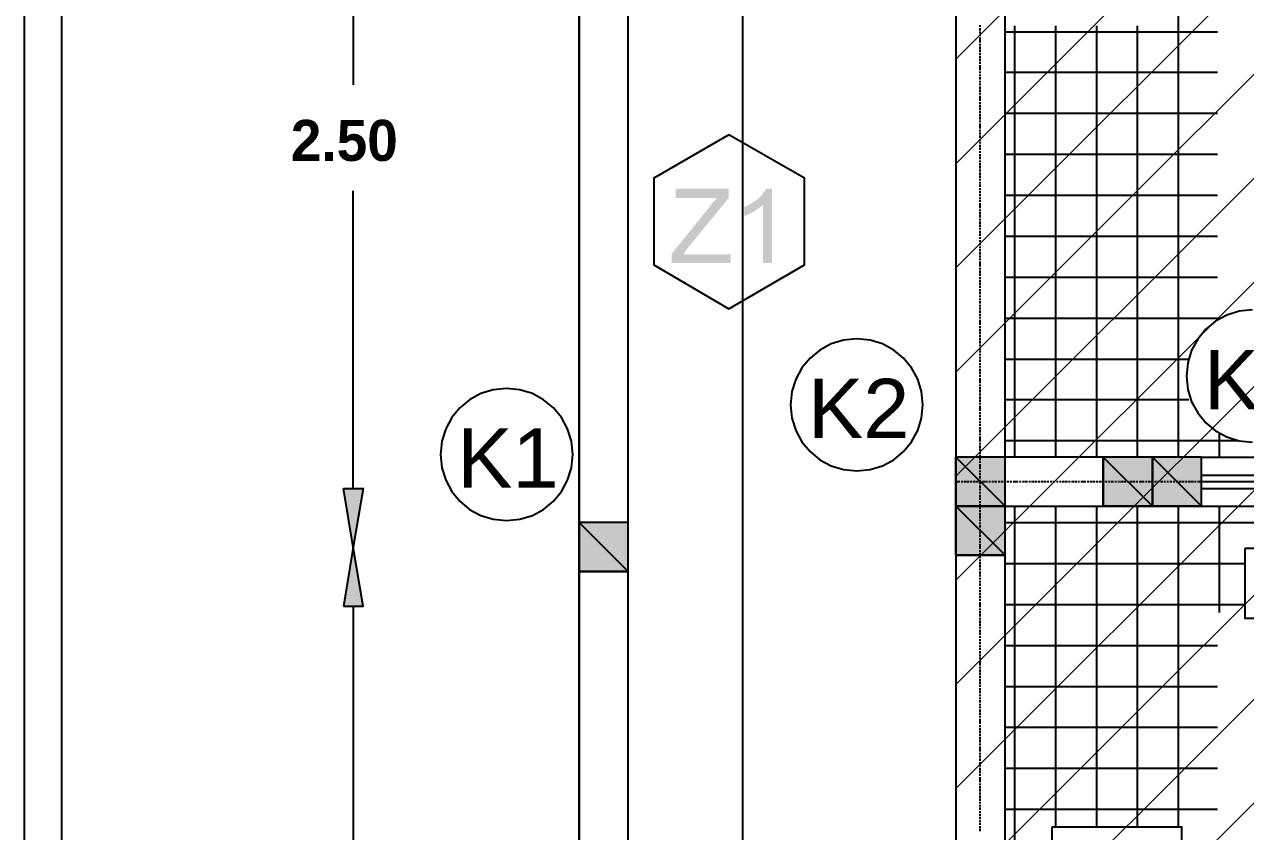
# Model space of a CAD drawing. Header units: metres. Extents: x 2.9 to 42.8, y 1.7 to 28.7.
# Drawn here: x 2.939 to 6.666, y 15.181 to 17.647 of the extents above; entities that cross this region are included whole.
import ezdxf

# ---------------------------------------------------------------- set-up
doc = ezdxf.new("R2010")
doc.units = ezdxf.units.M
for name, color, linetype in [('AMARILLO', 2, 'Continuous'), ('MAGENTA', 6, 'Continuous'), ('NEGRO', 7, 'Continuous'), ('RELLENO_MAGENTA', 6, 'Continuous'), ('RELLENO_NEGRO', 7, 'Continuous'), ('RELLENO_ROJO', 1, 'Continuous'), ('ROJO', 1, 'Continuous'), ('TEXTO', 7, 'Continuous')]:
    doc.layers.add(name, color=color, linetype=linetype)
doc.layers.add('RGB_000_184_184', color=7, linetype='Continuous', true_color=0x00b8b8)
doc.layers.add('RGB_147_149_152', color=7, linetype='Continuous', true_color=0x939598)
doc.styles.add('ArialMT', font='arial.ttf')
doc.styles.add('CityBlueprint', font='cityb___.ttf')

msp = doc.modelspace()

# ---------------------------------------------------------------- hatches: boundary and pattern name
at = {"layer": 'RELLENO_MAGENTA'}
h = msp.add_hatch(color=256, dxfattribs=at)
h.dxf.hatch_style = 1
h.paths.add_polyline_path([(5.932, 16.3248), (5.782, 16.3248), (5.932, 16.1749), (5.932, 16.3248)])
h.paths.add_polyline_path([(5.782, 16.3248), (5.932, 16.1749), (5.782, 16.1749), (5.782, 16.3248)])
h = msp.add_hatch(color=256, dxfattribs=at)
h.dxf.hatch_style = 1
h.paths.add_polyline_path([(6.3818, 16.3248), (6.2318, 16.3248), (6.3818, 16.1749), (6.3818, 16.3248)])
h.paths.add_polyline_path([(6.2318, 16.3248), (6.3818, 16.1749), (6.2318, 16.1749), (6.2318, 16.3248)])
h = msp.add_hatch(color=256, dxfattribs=at)
h.dxf.hatch_style = 1
h.paths.add_polyline_path([(6.5317, 16.3248), (6.3818, 16.3248), (6.5317, 16.1749), (6.5317, 16.3248)])
h.paths.add_polyline_path([(6.3818, 16.3248), (6.5317, 16.1749), (6.3818, 16.1749), (6.3818, 16.3248)])
h = msp.add_hatch(color=256, dxfattribs=at)
h.dxf.hatch_style = 1
h.paths.add_polyline_path([(5.932, 16.1749), (5.782, 16.1749), (5.932, 16.0249), (5.932, 16.1749)])
h.paths.add_polyline_path([(5.782, 16.1749), (5.932, 16.0249), (5.782, 16.0249), (5.782, 16.1749)])
h = msp.add_hatch(color=256, dxfattribs=at)
h.dxf.hatch_style = 1
h.paths.add_polyline_path([(4.7819, 16.1255), (4.632, 16.1255), (4.7819, 15.9755), (4.7819, 16.1255)])
h.paths.add_polyline_path([(4.632, 16.1255), (4.7819, 15.9755), (4.632, 15.9755), (4.632, 16.1255)])
at = {"layer": 'RELLENO_NEGRO'}
h = msp.add_hatch(color=256, dxfattribs=at)
h.dxf.hatch_style = 1
h.paths.add_polyline_path([(5.0941, 16.9175), (4.9142, 16.9175), (4.9142, 16.9457), (5.0306, 17.0903), (5.0306, 17.0921), (5.0324, 17.0938), (5.0341, 17.0956), (5.0377, 17.1009), (5.0394, 17.1009), (5.0412, 17.1027), (5.043, 17.1062), (5.0447, 17.108), (5.0483, 17.1115), (5.05, 17.1133), (5.0518, 17.115), (5.0535, 17.1168), (4.9265, 17.1168), (4.9265, 17.145), (5.0888, 17.145), (5.0888, 17.1168), (4.9618, 16.9616), (4.9495, 16.9439), (5.0941, 16.9439), (5.0941, 16.9175)])
h = msp.add_hatch(color=256, dxfattribs=at)
h.dxf.hatch_style = 1
h.paths.add_polyline_path([(5.2211, 16.9175), (5.1929, 16.9175), (5.1929, 17.0956), (5.1911, 17.0938), (5.1894, 17.0921), (5.1876, 17.0903), (5.1841, 17.0886), (5.1823, 17.0868), (5.1805, 17.085), (5.177, 17.0833), (5.1752, 17.0815), (5.1717, 17.0797), (5.17, 17.078), (5.1664, 17.0762), (5.1647, 17.0744), (5.1611, 17.0727), (5.1594, 17.0709), (5.1558, 17.0692), (5.1523, 17.0692), (5.1506, 17.0674), (5.147, 17.0656), (5.1435, 17.0639), (5.14, 17.0621), (5.1364, 17.0621), (5.1364, 17.0886), (5.14, 17.0903), (5.1435, 17.0921), (5.147, 17.0938), (5.1506, 17.0956), (5.1523, 17.0974), (5.1558, 17.0991), (5.1594, 17.1009), (5.1611, 17.1027), (5.1647, 17.1044), (5.1664, 17.1062), (5.17, 17.108), (5.1717, 17.1097), (5.1752, 17.1115), (5.177, 17.1133), (5.1788, 17.115), (5.1823, 17.1185), (5.1841, 17.1203), (5.1858, 17.1221), (5.1876, 17.1238), (5.1894, 17.1256), (5.1911, 17.1291), (5.1929, 17.1309), (5.1947, 17.1327), (5.1964, 17.1344), (5.1982, 17.1379), (5.1999, 17.1397), (5.1999, 17.1415), (5.2017, 17.145), (5.2035, 17.145), (5.2211, 17.145), (5.2211, 16.9175)])
at = {"layer": 'RELLENO_ROJO'}
h = msp.add_hatch(color=256, dxfattribs=at)
h.dxf.hatch_style = 1
h.paths.add_polyline_path([(3.9123, 16.2295), (3.9723, 16.2295), (3.9423, 16.0496), (3.9123, 16.2295)])
h = msp.add_hatch(color=256, dxfattribs=at)
h.dxf.hatch_style = 1
h.paths.add_polyline_path([(3.9123, 15.8697), (3.9723, 15.8697), (3.9423, 16.0496), (3.9123, 15.8697)])

# ---------------------------------------------------------------- linework, layer by layer
at = {"layer": 'AMARILLO', "lineweight": -3}
for points in [[(4.632, 17.6407), (4.632, 17.6459)], [(4.632, 17.6301), (4.632, 17.6371)], [(5.8561, 17.6389), (5.8561, 17.6442)], [(5.8561, 17.6283), (5.8561, 17.6354)], [(4.632, 17.6212), (4.632, 17.6283)], [(4.632, 17.6124), (4.632, 17.6177)], [(4.632, 17.6018), (4.632, 17.6089)], [(4.632, 17.593), (4.632, 17.6001)], [(5.8561, 17.6195), (5.8561, 17.6248)], [(5.8561, 17.6107), (5.8561, 17.616)], [(5.8561, 17.6001), (5.8561, 17.6071)], [(5.8561, 17.5913), (5.8561, 17.5983)], [(4.632, 17.5842), (4.632, 17.5895)], [(4.632, 17.5754), (4.632, 17.5807)], [(4.632, 17.5648), (4.632, 17.5719)], [(4.632, 17.556), (4.632, 17.5613)], [(5.8561, 17.5824), (5.8561, 17.5877)], [(5.8561, 17.5719), (5.8561, 17.5789)], [(5.8561, 17.563), (5.8561, 17.5701)], [(5.8561, 17.5542), (5.8561, 17.5595)], [(4.632, 17.5472), (4.632, 17.5525)], [(4.632, 17.5366), (4.632, 17.5436)], [(4.632, 17.5278), (4.632, 17.5348)], [(4.632, 17.5189), (4.632, 17.5242)], [(5.8561, 17.5436), (5.8561, 17.5507)], [(5.8561, 17.5348), (5.8561, 17.5419)], [(5.8561, 17.526), (5.8561, 17.5313)], [(5.8561, 17.5154), (5.8561, 17.5225)], [(4.632, 17.5084), (4.632, 17.5154)], [(4.632, 17.4995), (4.632, 17.5066)], [(4.632, 17.4907), (4.632, 17.496)], [(4.632, 17.4801), (4.632, 17.4872)], [(5.8561, 17.5066), (5.8561, 17.5137)], [(5.8561, 17.4978), (5.8561, 17.5031)], [(5.8561, 17.489), (5.8561, 17.4942)], [(5.8561, 17.4784), (5.8561, 17.4854)], [(4.632, 17.4713), (4.632, 17.4784)], [(4.632, 17.4625), (4.632, 17.4678)], [(4.632, 17.4519), (4.632, 17.459)], [(4.632, 17.4431), (4.632, 17.4502)], [(5.8561, 17.4696), (5.8561, 17.4748)], [(5.8561, 17.4607), (5.8561, 17.466)], [(5.8561, 17.4502), (5.8561, 17.4572)], [(5.8561, 17.4413), (5.8561, 17.4484)], [(4.632, 17.4343), (4.632, 17.4396)], [(4.632, 17.4237), (4.632, 17.4308)], [(4.632, 17.4149), (4.632, 17.4219)], [(4.632, 17.4061), (4.632, 17.4113)], [(5.8561, 17.4325), (5.8561, 17.4378)], [(5.8561, 17.4219), (5.8561, 17.429)], [(5.8561, 17.4131), (5.8561, 17.4202)], [(5.8561, 17.4043), (5.8561, 17.4096)], [(4.632, 17.3972), (4.632, 17.4025)], [(4.632, 17.3867), (4.632, 17.3937)], [(4.632, 17.3778), (4.632, 17.3831)], [(4.632, 17.369), (4.632, 17.3743)], [(5.8561, 17.3937), (5.8561, 17.4008)], [(5.8561, 17.3849), (5.8561, 17.3919)], [(5.8561, 17.3761), (5.8561, 17.3814)], [(5.8561, 17.3655), (5.8561, 17.3725)], [(4.632, 17.3584), (4.632, 17.3655)], [(4.632, 17.3496), (4.632, 17.3567)], [(4.632, 17.3408), (4.632, 17.3461)], [(4.632, 17.3302), (4.632, 17.3373)], [(5.8561, 17.3567), (5.8561, 17.3637)], [(5.8561, 17.3478), (5.8561, 17.3531)], [(5.8561, 17.3373), (5.8561, 17.3443)], [(5.8561, 17.3284), (5.8561, 17.3355)], [(4.632, 17.3214), (4.632, 17.3284)], [(4.632, 17.3126), (4.632, 17.3179)], [(4.632, 17.302), (4.632, 17.309)], [(4.632, 17.2932), (4.632, 17.3002)], [(5.8561, 17.3196), (5.8561, 17.3249)], [(5.8561, 17.3108), (5.8561, 17.3161)], [(5.8561, 17.3002), (5.8561, 17.3073)], [(5.8561, 17.2914), (5.8561, 17.2967)], [(4.632, 17.2843), (4.632, 17.2896)], [(4.632, 17.2738), (4.632, 17.2808)], [(4.632, 17.2649), (4.632, 17.272)], [(4.632, 17.2561), (4.632, 17.2614)], [(5.8561, 17.2826), (5.8561, 17.2879)], [(5.8561, 17.272), (5.8561, 17.2791)], [(5.8561, 17.2632), (5.8561, 17.2702)], [(5.8561, 17.2544), (5.8561, 17.2597)], [(4.632, 17.2473), (4.632, 17.2526)], [(4.632, 17.2367), (4.632, 17.2438)], [(4.632, 17.2279), (4.632, 17.2332)], [(4.632, 17.2191), (4.632, 17.2244)], [(5.8561, 17.2438), (5.8561, 17.2508)], [(5.8561, 17.235), (5.8561, 17.242)], [(5.8561, 17.2261), (5.8561, 17.2314)], [(5.8561, 17.2156), (5.8561, 17.2226)], [(4.632, 17.2085), (4.632, 17.2156)], [(4.632, 17.1997), (4.632, 17.205)], [(4.632, 17.1909), (4.632, 17.1962)], [(4.632, 17.1803), (4.632, 17.1873)], [(5.8561, 17.2067), (5.8561, 17.2138)], [(5.8561, 17.1979), (5.8561, 17.2032)], [(5.8561, 17.1873), (5.8561, 17.1944)], [(5.8561, 17.1785), (5.8561, 17.1856)], [(4.632, 17.1715), (4.632, 17.1785)], [(4.632, 17.1626), (4.632, 17.1679)], [(4.632, 17.1521), (4.632, 17.1591)], [(4.632, 17.1432), (4.632, 17.1503)], [(5.8561, 17.1697), (5.8561, 17.175)], [(5.8561, 17.1609), (5.8561, 17.1662)], [(5.8561, 17.1503), (5.8561, 17.1573)], [(4.632, 17.1344), (4.632, 17.1397)], [(4.632, 17.1238), (4.632, 17.1309)], [(4.632, 17.115), (4.632, 17.1221)], [(4.632, 17.1062), (4.632, 17.1115)], [(5.8561, 17.1415), (5.8561, 17.1468)], [(5.8561, 17.1327), (5.8561, 17.1379)], [(5.8561, 17.1221), (5.8561, 17.1291)], [(5.8561, 17.1133), (5.8561, 17.1185)], [(4.632, 17.0956), (4.632, 17.1027)], [(4.632, 17.0868), (4.632, 17.0938)], [(4.632, 17.078), (4.632, 17.0833)], [(4.632, 17.0692), (4.632, 17.0744)], [(5.8561, 17.1044), (5.8561, 17.1097)], [(5.8561, 17.0938), (5.8561, 17.1009)], [(5.8561, 17.085), (5.8561, 17.0921)], [(5.8561, 17.0762), (5.8561, 17.0815)], [(4.632, 17.0586), (4.632, 17.0656)], [(4.632, 17.0498), (4.632, 17.055)], [(4.632, 17.0409), (4.632, 17.0462)], [(4.632, 17.0303), (4.632, 17.0374)], [(5.8561, 17.0656), (5.8561, 17.0727)], [(5.8561, 17.0568), (5.8561, 17.0639)], [(5.8561, 17.048), (5.8561, 17.0533)], [(5.8561, 17.0374), (5.8561, 17.0445)], [(4.632, 17.0215), (4.632, 17.0268)], [(4.632, 17.0127), (4.632, 17.018)], [(4.632, 17.0021), (4.632, 17.0092)], [(4.632, 16.9933), (4.632, 17.0004)], [(5.8561, 17.0286), (5.8561, 17.0356)], [(5.8561, 17.0198), (5.8561, 17.0251)], [(5.8561, 17.0092), (5.8561, 17.0162)], [(5.8561, 17.0004), (5.8561, 17.0074)], [(4.632, 16.9845), (4.632, 16.9898)], [(4.632, 16.9739), (4.632, 16.981)], [(4.632, 16.9651), (4.632, 16.9721)], [(4.632, 16.9563), (4.632, 16.9616)], [(5.8561, 16.9915), (5.8561, 16.9968)], [(5.8561, 16.9827), (5.8561, 16.988)], [(5.8561, 16.9721), (5.8561, 16.9792)], [(5.8561, 16.9633), (5.8561, 16.9686)], [(4.632, 16.9457), (4.632, 16.9527)], [(4.632, 16.9369), (4.632, 16.9439)], [(4.632, 16.928), (4.632, 16.9333)], [(4.632, 16.9175), (4.632, 16.9245)], [(5.8561, 16.9545), (5.8561, 16.9598)], [(5.8561, 16.9439), (5.8561, 16.951)], [(5.8561, 16.9351), (5.8561, 16.9404)], [(5.8561, 16.9263), (5.8561, 16.9316)], [(4.632, 16.9086), (4.632, 16.9157)], [(4.632, 16.8998), (4.632, 16.9051)], [(4.632, 16.891), (4.632, 16.8963)], [(4.632, 16.8804), (4.632, 16.8875)], [(5.8561, 16.9157), (5.8561, 16.9228)], [(5.8561, 16.9069), (5.8561, 16.9139)], [(5.8561, 16.8981), (5.8561, 16.9033)], [(5.8561, 16.8875), (5.8561, 16.8945)], [(4.632, 16.8716), (4.632, 16.8769)], [(4.632, 16.8628), (4.632, 16.8681)], [(4.632, 16.8522), (4.632, 16.8592)], [(5.8561, 16.8787), (5.8561, 16.8857)], [(5.8561, 16.8698), (5.8561, 16.8751)], [(5.8561, 16.8592), (5.8561, 16.8663)], [(5.8561, 16.8504), (5.8561, 16.8575)], [(4.632, 16.8434), (4.632, 16.8487)], [(4.632, 16.8346), (4.632, 16.8398)], [(4.632, 16.824), (4.632, 16.831)], [(4.632, 16.8152), (4.632, 16.8222)], [(5.8561, 16.8416), (5.8561, 16.8469)], [(5.8561, 16.831), (5.8561, 16.8381)], [(5.8561, 16.8222), (5.8561, 16.8293)], [(5.8561, 16.8134), (5.8561, 16.8187)], [(4.632, 16.8063), (4.632, 16.8116)], [(4.632, 16.7958), (4.632, 16.8028)], [(4.632, 16.7869), (4.632, 16.794)], [(4.632, 16.7781), (4.632, 16.7834)], [(5.8561, 16.8046), (5.8561, 16.8099)], [(5.8561, 16.794), (5.8561, 16.801)], [(5.8561, 16.7852), (5.8561, 16.7905)], [(5.8561, 16.7763), (5.8561, 16.7816)], [(4.632, 16.7675), (4.632, 16.7746)], [(4.632, 16.7587), (4.632, 16.7658)], [(4.632, 16.7499), (4.632, 16.7552)], [(4.632, 16.7393), (4.632, 16.7464)], [(4.632, 16.7305), (4.632, 16.7375)], [(5.8561, 16.7658), (5.8561, 16.7728)], [(5.8561, 16.7569), (5.8561, 16.7622)], [(5.8561, 16.7481), (5.8561, 16.7534)], [(5.8561, 16.7375), (5.8561, 16.7446)], [(4.632, 16.7217), (4.632, 16.727)], [(4.632, 16.7128), (4.632, 16.7181)], [(4.632, 16.7023), (4.632, 16.7093)], [(5.8561, 16.7287), (5.8561, 16.7358)], [(5.8561, 16.7199), (5.8561, 16.7252)], [(5.8561, 16.7093), (5.8561, 16.7164)], [(5.8561, 16.7005), (5.8561, 16.7076)], [(4.632, 16.6934), (4.632, 16.6987)], [(4.632, 16.6846), (4.632, 16.6899)], [(4.632, 16.674), (4.632, 16.6811)], [(4.632, 16.6652), (4.632, 16.6705)], [(5.8561, 16.6917), (5.8561, 16.697)], [(5.8561, 16.6811), (5.8561, 16.6882)], [(5.8561, 16.6723), (5.8561, 16.6793)], [(5.8561, 16.6635), (5.8561, 16.6687)], [(4.632, 16.6564), (4.632, 16.6617)], [(4.632, 16.6458), (4.632, 16.6529)], [(4.632, 16.637), (4.632, 16.6441)], [(4.632, 16.6282), (4.632, 16.6335)], [(5.8561, 16.6529), (5.8561, 16.6599)], [(5.8561, 16.6441), (5.8561, 16.6511)], [(5.8561, 16.6352), (5.8561, 16.6405)], [(5.8561, 16.6264), (5.8561, 16.6317)], [(4.632, 16.6176), (4.632, 16.6247)], [(4.632, 16.6088), (4.632, 16.6158)], [(4.632, 16.6), (4.632, 16.6053)], [(4.632, 16.5894), (4.632, 16.5964)], [(5.8561, 16.6158), (5.8561, 16.6229)], [(5.8561, 16.607), (5.8561, 16.6123)], [(5.8561, 16.5982), (5.8561, 16.6035)], [(5.8561, 16.5876), (5.8561, 16.5947)], [(4.632, 16.5806), (4.632, 16.5876)], [(4.632, 16.5717), (4.632, 16.577)], [(4.632, 16.5612), (4.632, 16.5682)], [(4.632, 16.5523), (4.632, 16.5594)], [(5.8561, 16.5788), (5.8561, 16.5858)], [(5.8561, 16.57), (5.8561, 16.5753)], [(5.8561, 16.5594), (5.8561, 16.5664)], [(5.8561, 16.5506), (5.8561, 16.5576)], [(4.632, 16.5435), (4.632, 16.5488)], [(4.632, 16.5347), (4.632, 16.54)], [(4.632, 16.5241), (4.632, 16.5312)], [(4.632, 16.5153), (4.632, 16.5206)], [(5.8561, 16.5417), (5.8561, 16.547)], [(5.8561, 16.5312), (5.8561, 16.5382)], [(5.8561, 16.5223), (5.8561, 16.5294)], [(5.8561, 16.5135), (5.8561, 16.5188)], [(4.632, 16.5065), (4.632, 16.5118)], [(4.632, 16.4959), (4.632, 16.5029)], [(4.632, 16.4871), (4.632, 16.4941)], [(4.632, 16.4783), (4.632, 16.4835)], [(5.8561, 16.5029), (5.8561, 16.51)], [(5.8561, 16.4941), (5.8561, 16.5012)], [(5.8561, 16.4853), (5.8561, 16.4906)], [(5.8561, 16.4747), (5.8561, 16.4818)], [(4.632, 16.4677), (4.632, 16.4747)], [(4.632, 16.4588), (4.632, 16.4659)], [(4.632, 16.45), (4.632, 16.4553)], [(4.632, 16.4394), (4.632, 16.4465)], [(5.8561, 16.4659), (5.8561, 16.473)], [(5.8561, 16.4571), (5.8561, 16.4624)], [(5.8561, 16.4483), (5.8561, 16.4536)], [(5.8561, 16.4377), (5.8561, 16.4447)], [(4.632, 16.4306), (4.632, 16.4377)], [(4.632, 16.4218), (4.632, 16.4271)], [(4.632, 16.4112), (4.632, 16.4183)], [(4.632, 16.4024), (4.632, 16.4095)], [(5.8561, 16.4289), (5.8561, 16.4342)], [(5.8561, 16.42), (5.8561, 16.4253)], [(5.8561, 16.4095), (5.8561, 16.4165)], [(5.8561, 16.4006), (5.8561, 16.4077)], [(4.632, 16.3936), (4.632, 16.3989)], [(4.632, 16.383), (4.632, 16.3901)], [(4.632, 16.3742), (4.632, 16.3812)], [(4.632, 16.3654), (4.632, 16.3707)], [(5.8561, 16.3918), (5.8561, 16.3971)], [(5.8561, 16.3812), (5.8561, 16.3883)], [(5.8561, 16.3724), (5.8561, 16.3795)], [(5.8561, 16.3636), (5.8561, 16.3689)], [(4.632, 16.3565), (4.632, 16.3618)], [(4.632, 16.346), (4.632, 16.353)], [(4.632, 16.3371), (4.632, 16.3424)], [(4.632, 16.3283), (4.632, 16.3336)], [(5.8561, 16.353), (5.8561, 16.3601)], [(5.8561, 16.3442), (5.8561, 16.3512)], [(5.8561, 16.3354), (5.8561, 16.3407)], [(5.8561, 16.3248), (5.8561, 16.3318)], [(4.632, 16.3177), (4.632, 16.3248)], [(4.632, 16.3089), (4.632, 16.316)], [(4.632, 16.3001), (4.632, 16.3054)], [(4.632, 16.2895), (4.632, 16.2966)], [(5.8561, 16.316), (5.8561, 16.323)], [(5.8561, 16.3072), (5.8561, 16.3124)], [(5.8561, 16.2966), (5.8561, 16.3036)], [(5.8561, 16.2878), (5.8561, 16.2948)], [(4.632, 16.2807), (4.632, 16.2878)], [(4.632, 16.2719), (4.632, 16.2772)], [(4.632, 16.2613), (4.632, 16.2683)], [(4.632, 16.2525), (4.632, 16.2595)], [(5.8561, 16.2789), (5.8561, 16.2842)], [(5.8561, 16.2701), (5.8561, 16.2754)], [(5.8561, 16.2595), (5.8561, 16.2666)], [(5.8561, 16.2507), (5.8561, 16.256)], [(6.5317, 16.2701), (7.4313, 16.2701)], [(4.632, 16.2437), (4.632, 16.2489)], [(4.632, 16.2331), (4.632, 16.2401)], [(4.632, 16.2242), (4.632, 16.2313)], [(4.632, 16.2154), (4.632, 16.2207)], [(5.782, 16.2507), (5.7856, 16.2507)], [(5.7873, 16.2507), (5.7944, 16.2507)], [(5.7979, 16.2507), (5.8032, 16.2507)], [(5.8067, 16.2507), (5.8138, 16.2507)], [(5.8155, 16.2507), (5.8226, 16.2507)], [(5.8261, 16.2507), (5.8314, 16.2507)], [(5.8349, 16.2507), (5.842, 16.2507)], [(5.8438, 16.2507), (5.8508, 16.2507)], [(5.8543, 16.2507), (5.8596, 16.2507)], [(5.8561, 16.2419), (5.8561, 16.2472)], [(5.8561, 16.2313), (5.8561, 16.2384)], [(5.8561, 16.2225), (5.8561, 16.2295)], [(5.8561, 16.2137), (5.8561, 16.219)], [(5.8632, 16.2507), (5.8702, 16.2507)], [(5.872, 16.2507), (5.879, 16.2507)], [(5.8826, 16.2507), (5.8879, 16.2507)], [(5.8914, 16.2507), (5.8967, 16.2507)], [(5.9002, 16.2507), (5.9073, 16.2507)], [(5.9108, 16.2507), (5.9161, 16.2507)], [(5.9196, 16.2507), (5.9249, 16.2507)], [(5.9284, 16.2507), (5.9355, 16.2507)], [(5.939, 16.2507), (5.9443, 16.2507)], [(5.9478, 16.2507), (5.9531, 16.2507)], [(5.9567, 16.2507), (5.9637, 16.2507)], [(5.9655, 16.2507), (5.9725, 16.2507)], [(5.9761, 16.2507), (5.9813, 16.2507)], [(5.9849, 16.2507), (5.9919, 16.2507)], [(5.9937, 16.2507), (6.0008, 16.2507)], [(6.0043, 16.2507), (6.0096, 16.2507)], [(6.0131, 16.2507), (6.0202, 16.2507)], [(6.0219, 16.2507), (6.029, 16.2507)], [(6.0325, 16.2507), (6.0378, 16.2507)], [(6.0413, 16.2507), (6.0484, 16.2507)], [(6.0501, 16.2507), (6.0572, 16.2507)], [(6.0607, 16.2507), (6.066, 16.2507)], [(6.0695, 16.2507), (6.0748, 16.2507)], [(6.0784, 16.2507), (6.0854, 16.2507)], [(6.0889, 16.2507), (6.0942, 16.2507)], [(6.0978, 16.2507), (6.1031, 16.2507)], [(6.1066, 16.2507), (6.1136, 16.2507)], [(6.1154, 16.2507), (6.1225, 16.2507)], [(6.126, 16.2507), (6.1313, 16.2507)], [(6.1348, 16.2507), (6.1419, 16.2507)], [(6.1436, 16.2507), (6.1507, 16.2507)], [(6.1542, 16.2507), (6.1595, 16.2507)], [(6.163, 16.2507), (6.1701, 16.2507)], [(6.1718, 16.2507), (6.1789, 16.2507)], [(6.1824, 16.2507), (6.1877, 16.2507)], [(6.1912, 16.2507), (6.1983, 16.2507)], [(6.2001, 16.2507), (6.2071, 16.2507)], [(6.2107, 16.2507), (6.2159, 16.2507)], [(6.2195, 16.2507), (6.2265, 16.2507)], [(6.2283, 16.2507), (6.2353, 16.2507)], [(6.2389, 16.2507), (6.2442, 16.2507)], [(6.2477, 16.2507), (6.253, 16.2507)], [(6.2565, 16.2507), (6.2636, 16.2507)], [(6.2671, 16.2507), (6.2724, 16.2507)], [(6.2759, 16.2507), (6.2812, 16.2507)], [(6.2847, 16.2507), (6.2918, 16.2507)], [(6.2936, 16.2507), (6.3006, 16.2507)], [(6.3041, 16.2507), (6.3094, 16.2507)], [(6.313, 16.2507), (6.32, 16.2507)], [(6.3218, 16.2507), (6.3288, 16.2507)], [(6.3324, 16.2507), (6.3377, 16.2507)], [(6.3412, 16.2507), (6.3482, 16.2507)], [(6.35, 16.2507), (6.3571, 16.2507)], [(6.3606, 16.2507), (6.3659, 16.2507)], [(6.3694, 16.2507), (6.3765, 16.2507)], [(6.3782, 16.2507), (6.3853, 16.2507)], [(6.3888, 16.2507), (6.3941, 16.2507)], [(6.3976, 16.2507), (6.4029, 16.2507)], [(6.4064, 16.2507), (6.4135, 16.2507)], [(6.417, 16.2507), (6.4223, 16.2507)], [(6.4258, 16.2507), (6.4311, 16.2507)], [(6.4347, 16.2507), (6.4417, 16.2507)], [(6.4452, 16.2507), (6.4505, 16.2507)], [(6.4541, 16.2507), (6.4594, 16.2507)], [(6.4629, 16.2507), (6.4699, 16.2507)], [(6.4717, 16.2507), (6.4788, 16.2507)], [(6.4823, 16.2507), (6.4876, 16.2507)], [(6.4911, 16.2507), (6.4982, 16.2507)], [(6.4999, 16.2507), (6.507, 16.2507)], [(6.5105, 16.2507), (6.5158, 16.2507)], [(6.5193, 16.2507), (6.5264, 16.2507)], [(6.5282, 16.2507), (6.5352, 16.2507)], [(6.5317, 16.2295), (7.4313, 16.2295)], [(6.5387, 16.2507), (6.544, 16.2507)], [(6.5476, 16.2507), (6.5546, 16.2507)], [(6.5564, 16.2507), (6.5634, 16.2507)], [(6.567, 16.2507), (6.5723, 16.2507)], [(6.5758, 16.2507), (6.5811, 16.2507)], [(6.5846, 16.2507), (6.5917, 16.2507)], [(6.5952, 16.2507), (6.6005, 16.2507)], [(6.604, 16.2507), (6.6093, 16.2507)], [(6.6128, 16.2507), (6.6199, 16.2507)], [(6.6234, 16.2507), (6.6287, 16.2507)], [(6.6322, 16.2507), (6.6375, 16.2507)], [(6.641, 16.2507), (6.6481, 16.2507)], [(6.6499, 16.2507), (6.6569, 16.2507)], [(6.6604, 16.2507), (6.6657, 16.2507)], [(4.632, 16.2066), (4.632, 16.2119)], [(4.632, 16.196), (4.632, 16.2031)], [(4.632, 16.1872), (4.632, 16.1925)], [(4.632, 16.1784), (4.632, 16.1837)], [(5.8561, 16.2031), (5.8561, 16.2101)], [(5.8561, 16.1943), (5.8561, 16.2013)], [(5.8561, 16.1854), (5.8561, 16.1907)], [(5.8561, 16.1749), (5.8561, 16.1819)], [(4.632, 16.1678), (4.632, 16.1749)], [(4.632, 16.159), (4.632, 16.1643)], [(4.632, 16.1502), (4.632, 16.1555)], [(4.632, 16.1396), (4.632, 16.1466)], [(5.8561, 16.166), (5.8561, 16.1731)], [(5.8561, 16.1572), (5.8561, 16.1625)], [(5.8561, 16.1466), (5.8561, 16.1537)], [(5.8561, 16.1378), (5.8561, 16.1449)], [(4.632, 16.1308), (4.632, 16.1378)], [(4.632, 16.1219), (4.632, 16.1272)], [(4.632, 16.1114), (4.632, 16.1184)], [(4.632, 16.1025), (4.632, 16.1096)], [(5.8561, 16.129), (5.8561, 16.1343)], [(5.8561, 16.1202), (5.8561, 16.1255)], [(5.8561, 16.1096), (5.8561, 16.1167)], [(5.8561, 16.1008), (5.8561, 16.1061)], [(4.632, 16.0937), (4.632, 16.099)], [(4.632, 16.0831), (4.632, 16.0902)], [(4.632, 16.0743), (4.632, 16.0814)], [(4.632, 16.0655), (4.632, 16.0708)], [(5.8561, 16.092), (5.8561, 16.0973)], [(5.8561, 16.0814), (5.8561, 16.0884)], [(5.8561, 16.0726), (5.8561, 16.0778)], [(5.8561, 16.0637), (5.8561, 16.069)], [(4.632, 16.0549), (4.632, 16.062)], [(4.632, 16.0461), (4.632, 16.0532)], [(4.632, 16.0373), (4.632, 16.0426)], [(4.632, 16.0285), (4.632, 16.0337)], [(5.8561, 16.0532), (5.8561, 16.0602)], [(5.8561, 16.0443), (5.8561, 16.0514)], [(5.8561, 16.0355), (5.8561, 16.0408)], [(5.8561, 16.0249), (5.8561, 16.032)], [(4.632, 16.0179), (4.632, 16.0249)], [(4.632, 16.0091), (4.632, 16.0143)], [(4.632, 16.0002), (4.632, 16.0055)], [(4.632, 15.9897), (4.632, 15.9967)], [(5.8561, 16.0161), (5.8561, 16.0232)], [(5.8561, 16.0073), (5.8561, 16.0126)], [(5.8561, 15.9967), (5.8561, 16.0038)], [(5.8561, 15.9879), (5.8561, 15.9949)], [(4.632, 15.9808), (4.632, 15.9861)], [(4.632, 15.972), (4.632, 15.9773)], [(4.632, 15.9614), (4.632, 15.9685)], [(4.632, 15.9526), (4.632, 15.9597)], [(5.8561, 15.9791), (5.8561, 15.9844)], [(5.8561, 15.9685), (5.8561, 15.9755)], [(5.8561, 15.9597), (5.8561, 15.9667)], [(5.8561, 15.9508), (5.8561, 15.9561)], [(4.632, 15.9438), (4.632, 15.9491)], [(4.632, 15.9332), (4.632, 15.9403)], [(4.632, 15.9244), (4.632, 15.9314)], [(4.632, 15.9156), (4.632, 15.9209)], [(5.8561, 15.942), (5.8561, 15.9473)], [(5.8561, 15.9314), (5.8561, 15.9385)], [(5.8561, 15.9226), (5.8561, 15.9279)], [(5.8561, 15.9138), (5.8561, 15.9191)], [(4.632, 15.905), (4.632, 15.912)], [(4.632, 15.8962), (4.632, 15.9032)], [(4.632, 15.8873), (4.632, 15.8926)], [(4.632, 15.8768), (4.632, 15.8838)], [(5.8561, 15.9032), (5.8561, 15.9103)], [(5.8561, 15.8944), (5.8561, 15.8997)], [(5.8561, 15.8856), (5.8561, 15.8909)], [(5.8561, 15.875), (5.8561, 15.8821)], [(4.632, 15.8679), (4.632, 15.875)], [(4.632, 15.8591), (4.632, 15.8644)], [(4.632, 15.8503), (4.632, 15.8556)], [(4.632, 15.8397), (4.632, 15.8468)], [(5.8561, 15.8662), (5.8561, 15.8732)], [(5.8561, 15.8574), (5.8561, 15.8627)], [(5.8561, 15.8468), (5.8561, 15.8538)], [(5.8561, 15.838), (5.8561, 15.845)], [(4.632, 15.8309), (4.632, 15.8362)], [(4.632, 15.8221), (4.632, 15.8274)], [(4.632, 15.8115), (4.632, 15.8186)], [(4.632, 15.8027), (4.632, 15.808)], [(5.8561, 15.8291), (5.8561, 15.8344)], [(5.8561, 15.8186), (5.8561, 15.8256)], [(5.8561, 15.8097), (5.8561, 15.8168)], [(5.8561, 15.8009), (5.8561, 15.8062)], [(4.632, 15.7939), (4.632, 15.7992)], [(4.632, 15.7833), (4.632, 15.7903)], [(4.632, 15.7745), (4.632, 15.7815)], [(4.632, 15.7656), (4.632, 15.7709)], [(5.8561, 15.7903), (5.8561, 15.7974)], [(5.8561, 15.7815), (5.8561, 15.7886)], [(5.8561, 15.7727), (5.8561, 15.778)], [(5.8561, 15.7639), (5.8561, 15.7692)], [(4.632, 15.7551), (4.632, 15.7621)], [(4.632, 15.7462), (4.632, 15.7533)], [(4.632, 15.7374), (4.632, 15.7427)], [(4.632, 15.7268), (4.632, 15.7339)], [(5.8561, 15.7533), (5.8561, 15.7603)], [(5.8561, 15.7445), (5.8561, 15.7498)], [(5.8561, 15.7357), (5.8561, 15.7409)], [(5.8561, 15.7251), (5.8561, 15.7321)], [(4.632, 15.718), (4.632, 15.7251)], [(4.632, 15.7092), (4.632, 15.7145)], [(4.632, 15.6986), (4.632, 15.7057)], [(4.632, 15.6898), (4.632, 15.6968)], [(5.8561, 15.7162), (5.8561, 15.7215)], [(5.8561, 15.7074), (5.8561, 15.7127)], [(5.8561, 15.6968), (5.8561, 15.7039)], [(5.8561, 15.688), (5.8561, 15.6951)], [(4.632, 15.681), (4.632, 15.6863)], [(4.632, 15.6722), (4.632, 15.6774)], [(4.632, 15.6616), (4.632, 15.6686)], [(4.632, 15.6528), (4.632, 15.658)], [(5.8561, 15.6792), (5.8561, 15.6845)], [(5.8561, 15.6686), (5.8561, 15.6757)], [(5.8561, 15.6598), (5.8561, 15.6669)], [(4.632, 15.6439), (4.632, 15.6492)], [(4.632, 15.6333), (4.632, 15.6404)], [(4.632, 15.6245), (4.632, 15.6298)], [(4.632, 15.6157), (4.632, 15.621)], [(5.8561, 15.651), (5.8561, 15.6563)], [(5.8561, 15.6404), (5.8561, 15.6475)], [(5.8561, 15.6316), (5.8561, 15.6386)], [(5.8561, 15.6228), (5.8561, 15.6281)], [(5.8561, 15.6122), (5.8561, 15.6192)], [(4.632, 15.6051), (4.632, 15.6122)], [(4.632, 15.5963), (4.632, 15.6034)], [(4.632, 15.5875), (4.632, 15.5928)], [(4.632, 15.5769), (4.632, 15.584)], [(5.8561, 15.6034), (5.8561, 15.6104)], [(5.8561, 15.5945), (5.8561, 15.5998)], [(5.8561, 15.5857), (5.8561, 15.591)], [(5.8561, 15.5751), (5.8561, 15.5822)], [(4.632, 15.5681), (4.632, 15.5751)], [(4.632, 15.5593), (4.632, 15.5646)], [(4.632, 15.5487), (4.632, 15.5557)], [(4.632, 15.5399), (4.632, 15.5469)], [(5.8561, 15.5663), (5.8561, 15.5716)], [(5.8561, 15.5575), (5.8561, 15.5628)], [(5.8561, 15.5469), (5.8561, 15.554)], [(5.8561, 15.5381), (5.8561, 15.5452)], [(4.632, 15.531), (4.632, 15.5363)], [(4.632, 15.5205), (4.632, 15.5275)], [(4.632, 15.5116), (4.632, 15.5187)], [(4.632, 15.5028), (4.632, 15.5081)], [(5.8561, 15.5293), (5.8561, 15.5346)], [(5.8561, 15.5187), (5.8561, 15.5258)], [(5.8561, 15.5099), (5.8561, 15.5169)], [(4.632, 15.494), (4.632, 15.4993)], [(4.632, 15.4834), (4.632, 15.4905)], [(4.632, 15.4746), (4.632, 15.4799)], [(4.632, 15.4658), (4.632, 15.4711)], [(5.8561, 15.5011), (5.8561, 15.5063)], [(5.8561, 15.4905), (5.8561, 15.4975)], [(5.8561, 15.4817), (5.8561, 15.4887)], [(5.8561, 15.4728), (5.8561, 15.4781)], [(4.632, 15.4552), (4.632, 15.4623)], [(4.632, 15.4464), (4.632, 15.4534)], [(4.632, 15.4376), (4.632, 15.4428)], [(4.632, 15.427), (4.632, 15.434)], [(5.8561, 15.4623), (5.8561, 15.4693)], [(5.8561, 15.4534), (5.8561, 15.4605)], [(5.8561, 15.4446), (5.8561, 15.4499)], [(5.8561, 15.434), (5.8561, 15.4411)], [(4.632, 15.4182), (4.632, 15.4252)], [(4.632, 15.4093), (4.632, 15.4146)], [(4.632, 15.3987), (4.632, 15.4058)], [(4.632, 15.3899), (4.632, 15.397)], [(5.8561, 15.4252), (5.8561, 15.4323)], [(5.8561, 15.4164), (5.8561, 15.4217)], [(5.8561, 15.4076), (5.8561, 15.4129)], [(5.8561, 15.397), (5.8561, 15.404)], [(4.632, 15.3811), (4.632, 15.3864)], [(4.632, 15.3705), (4.632, 15.3776)], [(4.632, 15.3617), (4.632, 15.3688)], [(4.632, 15.3529), (4.632, 15.3582)], [(5.8561, 15.3882), (5.8561, 15.3935)], [(5.8561, 15.3793), (5.8561, 15.3846)], [(5.8561, 15.3688), (5.8561, 15.3758)], [(5.8561, 15.3599), (5.8561, 15.367)], [(4.632, 15.3423), (4.632, 15.3494)], [(4.632, 15.3335), (4.632, 15.3405)], [(4.632, 15.3247), (4.632, 15.33)], [(4.632, 15.3158), (4.632, 15.3211)], [(5.8561, 15.3511), (5.8561, 15.3564)], [(5.8561, 15.3405), (5.8561, 15.3476)], [(5.8561, 15.3317), (5.8561, 15.3388)], [(5.8561, 15.3229), (5.8561, 15.3282)], [(4.632, 15.3053), (4.632, 15.3123)], [(4.632, 15.2964), (4.632, 15.3017)], [(4.632, 15.2876), (4.632, 15.2929)], [(4.632, 15.277), (4.632, 15.2841)], [(5.8561, 15.3123), (5.8561, 15.3194)], [(5.8561, 15.3035), (5.8561, 15.3106)], [(5.8561, 15.2947), (5.8561, 15.3)], [(5.8561, 15.2841), (5.8561, 15.2912)], [(4.632, 15.2682), (4.632, 15.2753)], [(4.632, 15.2594), (4.632, 15.2647)], [(4.632, 15.2488), (4.632, 15.2559)], [(4.632, 15.24), (4.632, 15.2471)], [(5.8561, 15.2753), (5.8561, 15.2823)], [(5.8561, 15.2665), (5.8561, 15.2717)], [(5.8561, 15.2576), (5.8561, 15.2629)], [(5.8561, 15.2471), (5.8561, 15.2541)], [(4.632, 15.2312), (4.632, 15.2365)], [(4.632, 15.2206), (4.632, 15.2277)], [(4.632, 15.2118), (4.632, 15.2188)], [(5.8561, 15.2382), (5.8561, 15.2435)], [(5.8561, 15.2294), (5.8561, 15.2347)], [(5.8561, 15.2188), (5.8561, 15.2259)], [(5.8561, 15.21), (5.8561, 15.2153)], [(4.632, 15.203), (4.632, 15.2083)], [(4.632, 15.1924), (4.632, 15.1994)], [(4.632, 15.1836), (4.632, 15.1906)], [(5.8561, 15.2012), (5.8561, 15.2065)], [(5.8561, 15.1906), (5.8561, 15.1977)], [(5.8561, 15.1818), (5.8561, 15.1888)]]:
    msp.add_lwpolyline(points, dxfattribs=at)
at = {"layer": 'MAGENTA', "lineweight": -3}
for points in [[(5.932, 16.3248), (5.782, 16.3248), (5.932, 16.1749)], [(5.782, 16.3248), (5.932, 16.1749), (5.782, 16.1749)], [(5.782, 16.3248), (5.782, 16.1749), (5.932, 16.1749), (5.932, 16.3248)], [(6.3818, 16.3248), (6.2318, 16.3248), (6.3818, 16.1749)], [(6.2318, 16.3248), (6.3818, 16.1749), (6.2318, 16.1749)], [(6.2318, 16.3248), (6.2318, 16.1749), (6.3818, 16.1749), (6.3818, 16.3248)], [(6.5317, 16.3248), (6.3818, 16.3248), (6.5317, 16.1749)], [(6.3818, 16.3248), (6.5317, 16.1749), (6.3818, 16.1749)], [(6.3818, 16.3248), (6.3818, 16.1749), (6.5317, 16.1749), (6.5317, 16.3248)], [(5.932, 16.1749), (5.782, 16.1749), (5.932, 16.0249)], [(5.782, 16.1749), (5.932, 16.0249), (5.782, 16.0249)], [(5.782, 16.1749), (5.782, 16.0249), (5.932, 16.0249), (5.932, 16.1749)], [(4.7819, 16.1255), (4.632, 16.1255), (4.7819, 15.9755)], [(4.632, 16.1255), (4.7819, 15.9755), (4.632, 15.9755)], [(4.632, 16.1255), (4.632, 15.9755), (4.7819, 15.9755), (4.7819, 16.1255)]]:
    msp.add_lwpolyline(points, close=True, dxfattribs=at)
at = {"layer": 'NEGRO', "lineweight": -3}
for points in [[(4.7819, 25.975), (12.4813, 25.975), (12.4813, 21.8246), (12.6312, 21.8246), (12.6312, 26.125), (4.632, 26.125), (4.632, 6.1242), (4.7819, 6.1242)], [(4.632, 6.1242), (4.632, 26.125), (12.6312, 26.125), (12.6312, 6.1242)], [(5.782, 13.3756), (5.932, 13.3756), (5.932, 16.1749), (6.5317, 16.1749), (6.5317, 16.3248), (5.932, 16.3248), (5.932, 21.8246), (5.782, 21.8246)], [(5.0888, 17.309), (4.8595, 17.1767), (4.8595, 16.9122), (5.0888, 16.7781), (5.3199, 16.9122), (5.3199, 17.1767)], [(6.664, 16.0461), (6.664, 15.8327), (7.0608, 15.8327), (7.0608, 16.0461)], [(6.0748, 15.1941), (6.0748, 14.9807), (6.4717, 14.9807), (6.4717, 15.1941)]]:
    msp.add_lwpolyline(points, close=True, dxfattribs=at)
for points in [[(4.632, 6.1242), (4.632, 26.125), (12.6312, 26.125), (12.6312, 21.8246)], [(5.1312, 6.1242), (5.1312, 25.6258), (12.132, 25.6258), (12.132, 21.8246)], [(5.782, 21.7505), (5.782, 13.3756), (7.2813, 13.3756), (7.2813, 11.2254), (12.6312, 11.2254)], [(6.4611, 16.3248), (6.4611, 19.2405)], [(5.9619, 16.3248), (5.9619, 17.6424)], [(6.0872, 16.3248), (6.0872, 17.6424)], [(6.2124, 16.3248), (6.2124, 17.6424)], [(6.3359, 16.3248), (6.3359, 17.6424)], [(6.5811, 17.623), (5.932, 17.623)], [(6.5811, 17.4995), (5.932, 17.4995)], [(6.5811, 17.3743), (5.932, 17.3743)], [(6.5811, 17.2491), (5.932, 17.2491)], [(6.5811, 17.1238), (5.932, 17.1238)], [(6.5811, 16.9986), (5.932, 16.9986)], [(6.5811, 16.8734), (5.932, 16.8734)], [(6.5811, 16.7481), (5.932, 16.7481)], [(6.4929, 16.6229), (5.932, 16.6229)], [(6.4929, 16.4994), (5.932, 16.4994)], [(6.5811, 16.3742), (5.932, 16.3742)], [(6.6446, 16.3742), (6.5811, 16.3742)], [(6.5864, 16.3248), (6.5864, 16.3953)], [(6.5317, 16.3248), (7.4313, 16.3248)], [(6.5317, 16.2507), (7.4313, 16.2507)], [(6.5811, 16.2489), (6.5317, 16.2489)], [(5.9619, 13.5255), (5.9619, 16.1749)], [(6.0872, 15.1941), (6.0872, 16.1749)], [(6.2124, 15.1941), (6.2124, 16.1749)], [(6.3359, 15.1941), (6.3359, 16.1749)], [(6.4611, 15.1941), (6.4611, 16.1749)], [(6.5317, 16.1749), (7.4313, 16.1749)], [(6.5864, 15.8503), (6.5864, 16.1749)], [(6.5811, 16.1237), (5.932, 16.1237)], [(7.4313, 16.1237), (6.5811, 16.1237)], [(6.5811, 15.9985), (5.932, 15.9985)], [(6.664, 15.9985), (6.5811, 15.9985)], [(6.5811, 15.8732), (5.932, 15.8732)], [(6.664, 15.8732), (6.5811, 15.8732)], [(6.5811, 15.748), (5.932, 15.748)], [(6.5811, 15.6228), (5.932, 15.6228)], [(6.5811, 15.4993), (5.932, 15.4993)], [(6.5811, 15.3741), (5.932, 15.3741)], [(6.5811, 15.2488), (5.932, 15.2488)]]:
    msp.add_lwpolyline(points, dxfattribs=at)
at = {"layer": 'RGB_000_184_184', "lineweight": -3}
msp.add_lwpolyline([(3.0515, 2.5682), (3.0515, 2.6388), (2.9386, 2.6388), (2.9386, 27.7125), (3.0515, 27.7125), (3.0515, 2.6388)], dxfattribs=at)
at = {"layer": 'RGB_147_149_152', "lineweight": 15}
for points in [[(5.782, 17.5401), (9.2675, 21.0256)], [(5.782, 17.2208), (9.585, 21.0256)], [(5.782, 16.9033), (9.9042, 21.0256)], [(5.782, 16.5841), (10.2217, 21.0256)], [(5.782, 16.2666), (10.541, 21.0256)], [(5.782, 15.9491), (10.8585, 21.0256)], [(5.782, 15.6298), (11.176, 21.0256)], [(5.782, 15.3123), (11.4953, 21.0256)], [(5.782, 14.9931), (11.8128, 21.0256)], [(5.782, 14.6756), (12.132, 21.0256)], [(5.782, 14.3581), (12.4495, 21.0256)]]:
    msp.add_lwpolyline(points, dxfattribs=at)
at = {"layer": 'ROJO', "lineweight": -3}
for points in [[(3.9423, 18.3709), (3.9423, 17.4625)], [(3.9423, 16.2295), (3.9423, 17.1379)], [(6.6878, 16.7746), (6.6471, 16.7705), (6.6092, 16.7587), (6.5749, 16.7401), (6.545, 16.7154), (6.5203, 16.6855), (6.5017, 16.6512), (6.4899, 16.6133), (6.4858, 16.5726), (6.4899, 16.5319), (6.5017, 16.494), (6.5203, 16.4597), (6.545, 16.4298), (6.5749, 16.4051), (6.6092, 16.3865), (6.6471, 16.3748), (6.6878, 16.3707)], [(3.9423, 15.8697), (3.9423, 14.9613)]]:
    msp.add_lwpolyline(points, dxfattribs=at)
for points in [[(5.6815, 16.4844), (5.6774, 16.5251), (5.6656, 16.563), (5.647, 16.5973), (5.6223, 16.6272), (5.5924, 16.6519), (5.5581, 16.6705), (5.5202, 16.6823), (5.4795, 16.6864), (5.4388, 16.6823), (5.4009, 16.6705), (5.3666, 16.6519), (5.3367, 16.6272), (5.312, 16.5973), (5.2934, 16.563), (5.2817, 16.5251), (5.2776, 16.4844), (5.2817, 16.4437), (5.2934, 16.4058), (5.312, 16.3715), (5.3367, 16.3416), (5.3666, 16.317), (5.4009, 16.2983), (5.4388, 16.2866), (5.4795, 16.2825), (5.5202, 16.2866), (5.5581, 16.2983), (5.5924, 16.317), (5.6223, 16.3416), (5.647, 16.3715), (5.6656, 16.4058), (5.6774, 16.4437)], [(4.6126, 16.3327), (4.6085, 16.3734), (4.5967, 16.4113), (4.5781, 16.4456), (4.5534, 16.4755), (4.5235, 16.5002), (4.4892, 16.5188), (4.4513, 16.5306), (4.4106, 16.5347), (4.3699, 16.5306), (4.332, 16.5188), (4.2977, 16.5002), (4.2678, 16.4755), (4.2431, 16.4456), (4.2245, 16.4113), (4.2127, 16.3734), (4.2086, 16.3327), (4.2127, 16.292), (4.2245, 16.2541), (4.2431, 16.2198), (4.2678, 16.1899), (4.2977, 16.1653), (4.332, 16.1466), (4.3699, 16.1349), (4.4106, 16.1308), (4.4513, 16.1349), (4.4892, 16.1466), (4.5235, 16.1653), (4.5534, 16.1899), (4.5781, 16.2198), (4.5967, 16.2541), (4.6085, 16.292)], [(3.9123, 16.2295), (3.9723, 16.2295), (3.9423, 16.0496)], [(3.9123, 15.8697), (3.9723, 15.8697), (3.9423, 16.0496)]]:
    msp.add_lwpolyline(points, close=True, dxfattribs=at)

# ---------------------------------------------------------------- texts
at = {"layer": 'TEXTO', "color": 2, "true_color": 0xffff00, "style": 'CityBlueprint'}
msp.add_text('2.50', height=0.1255, dxfattribs=at).set_placement((3.7518, 17.2297))
at = {"layer": 'TEXTO', "color": 1, "true_color": 0xff0000, "style": 'ArialMT'}
for s, p in [('K2', (6.5387, 16.4712)), ('K2', (5.3305, 16.383)), ('K1', (4.2598, 16.2313))]:
    msp.add_text(s, height=0.1811, dxfattribs=at).set_placement(p)

doc.saveas('drawing.dxf')
